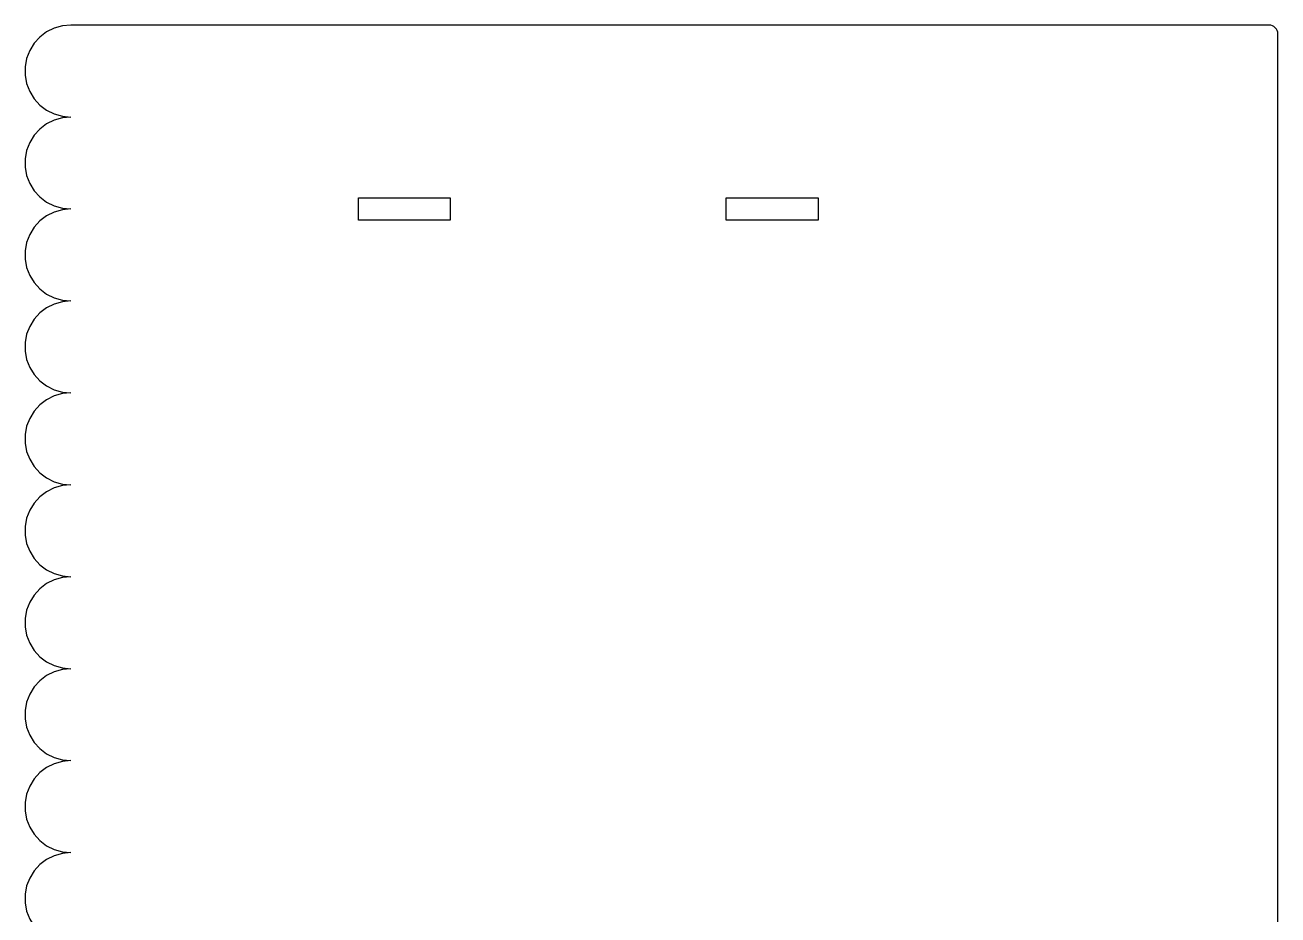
# Model space of a CAD drawing. Header units: centimetres. Extents: x -35.6 to 32.3, y -20.2 to 20.8.
# Drawn here: x -35.63 to -7.7, y 0.94 to 20.78 of the extents above; entities that cross this region are included whole.
import ezdxf

# ---------------------------------------------------------------- set-up
doc = ezdxf.new("R2010")
doc.units = ezdxf.units.CM
doc.header["$MEASUREMENT"] = 0
doc.layers.add('Capa 1', color=7, linetype='Continuous')

msp = doc.modelspace()

# ---------------------------------------------------------------- linework, layer by layer
at = {"layer": 'Capa 1', "color": 1, "lineweight": 25}
for points, knots in [([(-34.60929, 20.78162), (-34.60929, 20.78162), (-34.79763, 20.76415), (-34.79763, 20.76415), (-34.79763, 20.76415), (-34.79763, 20.76415), (-34.97956, 20.7124), (-34.97956, 20.7124), (-34.97956, 20.7124), (-34.97956, 20.7124), (-35.14889, 20.62809), (-35.14889, 20.62809), (-35.14889, 20.62809), (-35.14889, 20.62809), (-35.29981, 20.51411), (-35.29981, 20.51411), (-35.29981, 20.51411), (-35.29981, 20.51411), (-35.42727, 20.3743), (-35.42727, 20.3743), (-35.42727, 20.3743), (-35.42727, 20.3743), (-35.52683, 20.2135), (-35.52683, 20.2135), (-35.52683, 20.2135), (-35.52683, 20.2135), (-35.59516, 20.03711), (-35.59516, 20.03711), (-35.59516, 20.03711), (-35.59516, 20.03711), (-35.62991, 19.8512), (-35.62991, 19.8512), (-35.62991, 19.8512), (-35.62991, 19.8512), (-35.62991, 19.66204), (-35.62991, 19.66204), (-35.62991, 19.66204), (-35.62991, 19.66204), (-35.59516, 19.47613), (-35.59516, 19.47613), (-35.59516, 19.47613), (-35.59516, 19.47613), (-35.52683, 19.29974), (-35.52683, 19.29974), (-35.52683, 19.29974), (-35.52683, 19.29974), (-35.42727, 19.13891), (-35.42727, 19.13891), (-35.42727, 19.13891), (-35.42727, 19.13891), (-35.29981, 18.99914), (-35.29981, 18.99914), (-35.29981, 18.99914), (-35.29981, 18.99914), (-35.14889, 18.88515), (-35.14889, 18.88515), (-35.14889, 18.88515), (-35.14889, 18.88515), (-34.97956, 18.80084), (-34.97956, 18.80084), (-34.97956, 18.80084), (-34.97956, 18.80084), (-34.79763, 18.74909), (-34.79763, 18.74909), (-34.79763, 18.74909), (-34.79763, 18.74909), (-34.60929, 18.73163), (-34.60929, 18.73163)], [0, 0, 0, 0, 0.05555556, 0.05555556, 0.05555556, 0.05555556, 0.11111111, 0.11111111, 0.11111111, 0.11111111, 0.16666667, 0.16666667, 0.16666667, 0.16666667, 0.22222222, 0.22222222, 0.22222222, 0.22222222, 0.27777778, 0.27777778, 0.27777778, 0.27777778, 0.33333333, 0.33333333, 0.33333333, 0.33333333, 0.38888889, 0.38888889, 0.38888889, 0.38888889, 0.44444444, 0.44444444, 0.44444444, 0.44444444, 0.5, 0.5, 0.5, 0.5, 0.55555556, 0.55555556, 0.55555556, 0.55555556, 0.61111111, 0.61111111, 0.61111111, 0.61111111, 0.66666667, 0.66666667, 0.66666667, 0.66666667, 0.72222222, 0.72222222, 0.72222222, 0.72222222, 0.77777778, 0.77777778, 0.77777778, 0.77777778, 0.83333333, 0.83333333, 0.83333333, 0.83333333, 0.88888889, 0.88888889, 0.88888889, 0.88888889, 1, 1, 1, 1]), ([(-7.70031, 20.58163), (-7.70031, 20.58163), (-7.70416, 20.62064), (-7.70416, 20.62064), (-7.70416, 20.62064), (-7.70416, 20.62064), (-7.71552, 20.65814), (-7.71552, 20.65814), (-7.71552, 20.65814), (-7.71552, 20.65814), (-7.734, 20.69272), (-7.734, 20.69272), (-7.734, 20.69272), (-7.734, 20.69272), (-7.75888, 20.72302), (-7.75888, 20.72302), (-7.75888, 20.72302), (-7.75888, 20.72302), (-7.78918, 20.74793), (-7.78918, 20.74793), (-7.78918, 20.74793), (-7.78918, 20.74793), (-7.82375, 20.76638), (-7.82375, 20.76638), (-7.82375, 20.76638), (-7.82375, 20.76638), (-7.86129, 20.77777), (-7.86129, 20.77777), (-7.86129, 20.77777), (-7.86129, 20.77777), (-7.9003, 20.78162), (-7.9003, 20.78162)], [0, 0, 0, 0, 0.11111111, 0.11111111, 0.11111111, 0.11111111, 0.22222222, 0.22222222, 0.22222222, 0.22222222, 0.33333333, 0.33333333, 0.33333333, 0.33333333, 0.44444444, 0.44444444, 0.44444444, 0.44444444, 0.55555556, 0.55555556, 0.55555556, 0.55555556, 0.66666667, 0.66666667, 0.66666667, 0.66666667, 0.77777778, 0.77777778, 0.77777778, 0.77777778, 1, 1, 1, 1]), ([(-34.60929, 18.73163), (-34.60929, 18.73163), (-34.79763, 18.71416), (-34.79763, 18.71416), (-34.79763, 18.71416), (-34.79763, 18.71416), (-34.97956, 18.66241), (-34.97956, 18.66241), (-34.97956, 18.66241), (-34.97956, 18.66241), (-35.14889, 18.5781), (-35.14889, 18.5781), (-35.14889, 18.5781), (-35.14889, 18.5781), (-35.29981, 18.46411), (-35.29981, 18.46411), (-35.29981, 18.46411), (-35.29981, 18.46411), (-35.42727, 18.32431), (-35.42727, 18.32431), (-35.42727, 18.32431), (-35.42727, 18.32431), (-35.52683, 18.16351), (-35.52683, 18.16351), (-35.52683, 18.16351), (-35.52683, 18.16351), (-35.59516, 17.98712), (-35.59516, 17.98712), (-35.59516, 17.98712), (-35.59516, 17.98712), (-35.62991, 17.80121), (-35.62991, 17.80121), (-35.62991, 17.80121), (-35.62991, 17.80121), (-35.62991, 17.61205), (-35.62991, 17.61205), (-35.62991, 17.61205), (-35.62991, 17.61205), (-35.59516, 17.4261), (-35.59516, 17.4261), (-35.59516, 17.4261), (-35.59516, 17.4261), (-35.52683, 17.24975), (-35.52683, 17.24975), (-35.52683, 17.24975), (-35.52683, 17.24975), (-35.42727, 17.08892), (-35.42727, 17.08892), (-35.42727, 17.08892), (-35.42727, 17.08892), (-35.29981, 16.94914), (-35.29981, 16.94914), (-35.29981, 16.94914), (-35.29981, 16.94914), (-35.14889, 16.83513), (-35.14889, 16.83513), (-35.14889, 16.83513), (-35.14889, 16.83513), (-34.97956, 16.75085), (-34.97956, 16.75085), (-34.97956, 16.75085), (-34.97956, 16.75085), (-34.79763, 16.69906), (-34.79763, 16.69906), (-34.79763, 16.69906), (-34.79763, 16.69906), (-34.60929, 16.68163), (-34.60929, 16.68163)], [0, 0, 0, 0, 0.05555556, 0.05555556, 0.05555556, 0.05555556, 0.11111111, 0.11111111, 0.11111111, 0.11111111, 0.16666667, 0.16666667, 0.16666667, 0.16666667, 0.22222222, 0.22222222, 0.22222222, 0.22222222, 0.27777778, 0.27777778, 0.27777778, 0.27777778, 0.33333333, 0.33333333, 0.33333333, 0.33333333, 0.38888889, 0.38888889, 0.38888889, 0.38888889, 0.44444444, 0.44444444, 0.44444444, 0.44444444, 0.5, 0.5, 0.5, 0.5, 0.55555556, 0.55555556, 0.55555556, 0.55555556, 0.61111111, 0.61111111, 0.61111111, 0.61111111, 0.66666667, 0.66666667, 0.66666667, 0.66666667, 0.72222222, 0.72222222, 0.72222222, 0.72222222, 0.77777778, 0.77777778, 0.77777778, 0.77777778, 0.83333333, 0.83333333, 0.83333333, 0.83333333, 0.88888889, 0.88888889, 0.88888889, 0.88888889, 1, 1, 1, 1]), ([(-34.60929, 16.68163), (-34.60929, 16.68163), (-34.79763, 16.66417), (-34.79763, 16.66417), (-34.79763, 16.66417), (-34.79763, 16.66417), (-34.97956, 16.61242), (-34.97956, 16.61242), (-34.97956, 16.61242), (-34.97956, 16.61242), (-35.14889, 16.52807), (-35.14889, 16.52807), (-35.14889, 16.52807), (-35.14889, 16.52807), (-35.29981, 16.41409), (-35.29981, 16.41409), (-35.29981, 16.41409), (-35.29981, 16.41409), (-35.42727, 16.27432), (-35.42727, 16.27432), (-35.42727, 16.27432), (-35.42727, 16.27432), (-35.52683, 16.11348), (-35.52683, 16.11348), (-35.52683, 16.11348), (-35.52683, 16.11348), (-35.59516, 15.93713), (-35.59516, 15.93713), (-35.59516, 15.93713), (-35.59516, 15.93713), (-35.62991, 15.75118), (-35.62991, 15.75118), (-35.62991, 15.75118), (-35.62991, 15.75118), (-35.62991, 15.56206), (-35.62991, 15.56206), (-35.62991, 15.56206), (-35.62991, 15.56206), (-35.59516, 15.37611), (-35.59516, 15.37611), (-35.59516, 15.37611), (-35.59516, 15.37611), (-35.52683, 15.19972), (-35.52683, 15.19972), (-35.52683, 15.19972), (-35.52683, 15.19972), (-35.42727, 15.03892), (-35.42727, 15.03892), (-35.42727, 15.03892), (-35.42727, 15.03892), (-35.29981, 14.89912), (-35.29981, 14.89912), (-35.29981, 14.89912), (-35.29981, 14.89912), (-35.14889, 14.78514), (-35.14889, 14.78514), (-35.14889, 14.78514), (-35.14889, 14.78514), (-34.97956, 14.70082), (-34.97956, 14.70082), (-34.97956, 14.70082), (-34.97956, 14.70082), (-34.79763, 14.64907), (-34.79763, 14.64907), (-34.79763, 14.64907), (-34.79763, 14.64907), (-34.60929, 14.63161), (-34.60929, 14.63161)], [0, 0, 0, 0, 0.05555556, 0.05555556, 0.05555556, 0.05555556, 0.11111111, 0.11111111, 0.11111111, 0.11111111, 0.16666667, 0.16666667, 0.16666667, 0.16666667, 0.22222222, 0.22222222, 0.22222222, 0.22222222, 0.27777778, 0.27777778, 0.27777778, 0.27777778, 0.33333333, 0.33333333, 0.33333333, 0.33333333, 0.38888889, 0.38888889, 0.38888889, 0.38888889, 0.44444444, 0.44444444, 0.44444444, 0.44444444, 0.5, 0.5, 0.5, 0.5, 0.55555556, 0.55555556, 0.55555556, 0.55555556, 0.61111111, 0.61111111, 0.61111111, 0.61111111, 0.66666667, 0.66666667, 0.66666667, 0.66666667, 0.72222222, 0.72222222, 0.72222222, 0.72222222, 0.77777778, 0.77777778, 0.77777778, 0.77777778, 0.83333333, 0.83333333, 0.83333333, 0.83333333, 0.88888889, 0.88888889, 0.88888889, 0.88888889, 1, 1, 1, 1]), ([(-34.60929, 14.63161), (-34.60929, 14.63161), (-34.79763, 14.61418), (-34.79763, 14.61418), (-34.79763, 14.61418), (-34.79763, 14.61418), (-34.97956, 14.56239), (-34.97956, 14.56239), (-34.97956, 14.56239), (-34.97956, 14.56239), (-35.14889, 14.47808), (-35.14889, 14.47808), (-35.14889, 14.47808), (-35.14889, 14.47808), (-35.29981, 14.3641), (-35.29981, 14.3641), (-35.29981, 14.3641), (-35.29981, 14.3641), (-35.42727, 14.22432), (-35.42727, 14.22432), (-35.42727, 14.22432), (-35.42727, 14.22432), (-35.52683, 14.06349), (-35.52683, 14.06349), (-35.52683, 14.06349), (-35.52683, 14.06349), (-35.59516, 13.8871), (-35.59516, 13.8871), (-35.59516, 13.8871), (-35.59516, 13.8871), (-35.62991, 13.70119), (-35.62991, 13.70119), (-35.62991, 13.70119), (-35.62991, 13.70119), (-35.62991, 13.51203), (-35.62991, 13.51203), (-35.62991, 13.51203), (-35.62991, 13.51203), (-35.59516, 13.32612), (-35.59516, 13.32612), (-35.59516, 13.32612), (-35.59516, 13.32612), (-35.52683, 13.14973), (-35.52683, 13.14973), (-35.52683, 13.14973), (-35.52683, 13.14973), (-35.42727, 12.98893), (-35.42727, 12.98893), (-35.42727, 12.98893), (-35.42727, 12.98893), (-35.29981, 12.84913), (-35.29981, 12.84913), (-35.29981, 12.84913), (-35.29981, 12.84913), (-35.14889, 12.73514), (-35.14889, 12.73514), (-35.14889, 12.73514), (-35.14889, 12.73514), (-34.97956, 12.65083), (-34.97956, 12.65083), (-34.97956, 12.65083), (-34.97956, 12.65083), (-34.79763, 12.59908), (-34.79763, 12.59908), (-34.79763, 12.59908), (-34.79763, 12.59908), (-34.60929, 12.58161), (-34.60929, 12.58161)], [0, 0, 0, 0, 0.05555556, 0.05555556, 0.05555556, 0.05555556, 0.11111111, 0.11111111, 0.11111111, 0.11111111, 0.16666667, 0.16666667, 0.16666667, 0.16666667, 0.22222222, 0.22222222, 0.22222222, 0.22222222, 0.27777778, 0.27777778, 0.27777778, 0.27777778, 0.33333333, 0.33333333, 0.33333333, 0.33333333, 0.38888889, 0.38888889, 0.38888889, 0.38888889, 0.44444444, 0.44444444, 0.44444444, 0.44444444, 0.5, 0.5, 0.5, 0.5, 0.55555556, 0.55555556, 0.55555556, 0.55555556, 0.61111111, 0.61111111, 0.61111111, 0.61111111, 0.66666667, 0.66666667, 0.66666667, 0.66666667, 0.72222222, 0.72222222, 0.72222222, 0.72222222, 0.77777778, 0.77777778, 0.77777778, 0.77777778, 0.83333333, 0.83333333, 0.83333333, 0.83333333, 0.88888889, 0.88888889, 0.88888889, 0.88888889, 1, 1, 1, 1]), ([(-34.60929, 12.58161), (-34.60929, 12.58161), (-34.79763, 12.56415), (-34.79763, 12.56415), (-34.79763, 12.56415), (-34.79763, 12.56415), (-34.97956, 12.5124), (-34.97956, 12.5124), (-34.97956, 12.5124), (-34.97956, 12.5124), (-35.14889, 12.42809), (-35.14889, 12.42809), (-35.14889, 12.42809), (-35.14889, 12.42809), (-35.29981, 12.3141), (-35.29981, 12.3141), (-35.29981, 12.3141), (-35.29981, 12.3141), (-35.42727, 12.17433), (-35.42727, 12.17433), (-35.42727, 12.17433), (-35.42727, 12.17433), (-35.52683, 12.0135), (-35.52683, 12.0135), (-35.52683, 12.0135), (-35.52683, 12.0135), (-35.59516, 11.83711), (-35.59516, 11.83711), (-35.59516, 11.83711), (-35.59516, 11.83711), (-35.62991, 11.6512), (-35.62991, 11.6512), (-35.62991, 11.6512), (-35.62991, 11.6512), (-35.62991, 11.46204), (-35.62991, 11.46204), (-35.62991, 11.46204), (-35.62991, 11.46204), (-35.59516, 11.27613), (-35.59516, 11.27613), (-35.59516, 11.27613), (-35.59516, 11.27613), (-35.52683, 11.09974), (-35.52683, 11.09974), (-35.52683, 11.09974), (-35.52683, 11.09974), (-35.42727, 10.93891), (-35.42727, 10.93891), (-35.42727, 10.93891), (-35.42727, 10.93891), (-35.29981, 10.79913), (-35.29981, 10.79913), (-35.29981, 10.79913), (-35.29981, 10.79913), (-35.14889, 10.68515), (-35.14889, 10.68515), (-35.14889, 10.68515), (-35.14889, 10.68515), (-34.97956, 10.60084), (-34.97956, 10.60084), (-34.97956, 10.60084), (-34.97956, 10.60084), (-34.79763, 10.54909), (-34.79763, 10.54909), (-34.79763, 10.54909), (-34.79763, 10.54909), (-34.60929, 10.53162), (-34.60929, 10.53162)], [0, 0, 0, 0, 0.05555556, 0.05555556, 0.05555556, 0.05555556, 0.11111111, 0.11111111, 0.11111111, 0.11111111, 0.16666667, 0.16666667, 0.16666667, 0.16666667, 0.22222222, 0.22222222, 0.22222222, 0.22222222, 0.27777778, 0.27777778, 0.27777778, 0.27777778, 0.33333333, 0.33333333, 0.33333333, 0.33333333, 0.38888889, 0.38888889, 0.38888889, 0.38888889, 0.44444444, 0.44444444, 0.44444444, 0.44444444, 0.5, 0.5, 0.5, 0.5, 0.55555556, 0.55555556, 0.55555556, 0.55555556, 0.61111111, 0.61111111, 0.61111111, 0.61111111, 0.66666667, 0.66666667, 0.66666667, 0.66666667, 0.72222222, 0.72222222, 0.72222222, 0.72222222, 0.77777778, 0.77777778, 0.77777778, 0.77777778, 0.83333333, 0.83333333, 0.83333333, 0.83333333, 0.88888889, 0.88888889, 0.88888889, 0.88888889, 1, 1, 1, 1]), ([(-34.60929, 10.53162), (-34.60929, 10.53162), (-34.79763, 10.51416), (-34.79763, 10.51416), (-34.79763, 10.51416), (-34.79763, 10.51416), (-34.97956, 10.46241), (-34.97956, 10.46241), (-34.97956, 10.46241), (-34.97956, 10.46241), (-35.14889, 10.37809), (-35.14889, 10.37809), (-35.14889, 10.37809), (-35.14889, 10.37809), (-35.29981, 10.26411), (-35.29981, 10.26411), (-35.29981, 10.26411), (-35.29981, 10.26411), (-35.42727, 10.12431), (-35.42727, 10.12431), (-35.42727, 10.12431), (-35.42727, 10.12431), (-35.52683, 9.96351), (-35.52683, 9.96351), (-35.52683, 9.96351), (-35.52683, 9.96351), (-35.59516, 9.78712), (-35.59516, 9.78712), (-35.59516, 9.78712), (-35.59516, 9.78712), (-35.62991, 9.60121), (-35.62991, 9.60121), (-35.62991, 9.60121), (-35.62991, 9.60121), (-35.62991, 9.41205), (-35.62991, 9.41205), (-35.62991, 9.41205), (-35.62991, 9.41205), (-35.59516, 9.2261), (-35.59516, 9.2261), (-35.59516, 9.2261), (-35.59516, 9.2261), (-35.52683, 9.04974), (-35.52683, 9.04974), (-35.52683, 9.04974), (-35.52683, 9.04974), (-35.42727, 8.88891), (-35.42727, 8.88891), (-35.42727, 8.88891), (-35.42727, 8.88891), (-35.29981, 8.74914), (-35.29981, 8.74914), (-35.29981, 8.74914), (-35.29981, 8.74914), (-35.14889, 8.63516), (-35.14889, 8.63516), (-35.14889, 8.63516), (-35.14889, 8.63516), (-34.97956, 8.55085), (-34.97956, 8.55085), (-34.97956, 8.55085), (-34.97956, 8.55085), (-34.79763, 8.49906), (-34.79763, 8.49906), (-34.79763, 8.49906), (-34.79763, 8.49906), (-34.60929, 8.48163), (-34.60929, 8.48163)], [0, 0, 0, 0, 0.05555556, 0.05555556, 0.05555556, 0.05555556, 0.11111111, 0.11111111, 0.11111111, 0.11111111, 0.16666667, 0.16666667, 0.16666667, 0.16666667, 0.22222222, 0.22222222, 0.22222222, 0.22222222, 0.27777778, 0.27777778, 0.27777778, 0.27777778, 0.33333333, 0.33333333, 0.33333333, 0.33333333, 0.38888889, 0.38888889, 0.38888889, 0.38888889, 0.44444444, 0.44444444, 0.44444444, 0.44444444, 0.5, 0.5, 0.5, 0.5, 0.55555556, 0.55555556, 0.55555556, 0.55555556, 0.61111111, 0.61111111, 0.61111111, 0.61111111, 0.66666667, 0.66666667, 0.66666667, 0.66666667, 0.72222222, 0.72222222, 0.72222222, 0.72222222, 0.77777778, 0.77777778, 0.77777778, 0.77777778, 0.83333333, 0.83333333, 0.83333333, 0.83333333, 0.88888889, 0.88888889, 0.88888889, 0.88888889, 1, 1, 1, 1]), ([(-34.60929, 8.48163), (-34.60929, 8.48163), (-34.79763, 8.46417), (-34.79763, 8.46417), (-34.79763, 8.46417), (-34.79763, 8.46417), (-34.97956, 8.41242), (-34.97956, 8.41242), (-34.97956, 8.41242), (-34.97956, 8.41242), (-35.14889, 8.3281), (-35.14889, 8.3281), (-35.14889, 8.3281), (-35.14889, 8.3281), (-35.29981, 8.21408), (-35.29981, 8.21408), (-35.29981, 8.21408), (-35.29981, 8.21408), (-35.42727, 8.07431), (-35.42727, 8.07431), (-35.42727, 8.07431), (-35.42727, 8.07431), (-35.52683, 7.91348), (-35.52683, 7.91348), (-35.52683, 7.91348), (-35.52683, 7.91348), (-35.59516, 7.73713), (-35.59516, 7.73713), (-35.59516, 7.73713), (-35.59516, 7.73713), (-35.62991, 7.55118), (-35.62991, 7.55118), (-35.62991, 7.55118), (-35.62991, 7.55118), (-35.62991, 7.36206), (-35.62991, 7.36206), (-35.62991, 7.36206), (-35.62991, 7.36206), (-35.59516, 7.17611), (-35.59516, 7.17611), (-35.59516, 7.17611), (-35.59516, 7.17611), (-35.52683, 6.99972), (-35.52683, 6.99972), (-35.52683, 6.99972), (-35.52683, 6.99972), (-35.42727, 6.83892), (-35.42727, 6.83892), (-35.42727, 6.83892), (-35.42727, 6.83892), (-35.29981, 6.69912), (-35.29981, 6.69912), (-35.29981, 6.69912), (-35.29981, 6.69912), (-35.14889, 6.58513), (-35.14889, 6.58513), (-35.14889, 6.58513), (-35.14889, 6.58513), (-34.97956, 6.50082), (-34.97956, 6.50082), (-34.97956, 6.50082), (-34.97956, 6.50082), (-34.79763, 6.44907), (-34.79763, 6.44907), (-34.79763, 6.44907), (-34.79763, 6.44907), (-34.60929, 6.4316), (-34.60929, 6.4316)], [0, 0, 0, 0, 0.05555556, 0.05555556, 0.05555556, 0.05555556, 0.11111111, 0.11111111, 0.11111111, 0.11111111, 0.16666667, 0.16666667, 0.16666667, 0.16666667, 0.22222222, 0.22222222, 0.22222222, 0.22222222, 0.27777778, 0.27777778, 0.27777778, 0.27777778, 0.33333333, 0.33333333, 0.33333333, 0.33333333, 0.38888889, 0.38888889, 0.38888889, 0.38888889, 0.44444444, 0.44444444, 0.44444444, 0.44444444, 0.5, 0.5, 0.5, 0.5, 0.55555556, 0.55555556, 0.55555556, 0.55555556, 0.61111111, 0.61111111, 0.61111111, 0.61111111, 0.66666667, 0.66666667, 0.66666667, 0.66666667, 0.72222222, 0.72222222, 0.72222222, 0.72222222, 0.77777778, 0.77777778, 0.77777778, 0.77777778, 0.83333333, 0.83333333, 0.83333333, 0.83333333, 0.88888889, 0.88888889, 0.88888889, 0.88888889, 1, 1, 1, 1]), ([(-34.60929, 6.4316), (-34.60929, 6.4316), (-34.79763, 6.41418), (-34.79763, 6.41418), (-34.79763, 6.41418), (-34.79763, 6.41418), (-34.97956, 6.36239), (-34.97956, 6.36239), (-34.97956, 6.36239), (-34.97956, 6.36239), (-35.14889, 6.27808), (-35.14889, 6.27808), (-35.14889, 6.27808), (-35.14889, 6.27808), (-35.29981, 6.16409), (-35.29981, 6.16409), (-35.29981, 6.16409), (-35.29981, 6.16409), (-35.42727, 6.02432), (-35.42727, 6.02432), (-35.42727, 6.02432), (-35.42727, 6.02432), (-35.52683, 5.86349), (-35.52683, 5.86349), (-35.52683, 5.86349), (-35.52683, 5.86349), (-35.59516, 5.68714), (-35.59516, 5.68714), (-35.59516, 5.68714), (-35.59516, 5.68714), (-35.62991, 5.50119), (-35.62991, 5.50119), (-35.62991, 5.50119), (-35.62991, 5.50119), (-35.62991, 5.31203), (-35.62991, 5.31203), (-35.62991, 5.31203), (-35.62991, 5.31203), (-35.59516, 5.12612), (-35.59516, 5.12612), (-35.59516, 5.12612), (-35.59516, 5.12612), (-35.52683, 4.94973), (-35.52683, 4.94973), (-35.52683, 4.94973), (-35.52683, 4.94973), (-35.42727, 4.78893), (-35.42727, 4.78893), (-35.42727, 4.78893), (-35.42727, 4.78893), (-35.29981, 4.64912), (-35.29981, 4.64912), (-35.29981, 4.64912), (-35.29981, 4.64912), (-35.14889, 4.53514), (-35.14889, 4.53514), (-35.14889, 4.53514), (-35.14889, 4.53514), (-34.97956, 4.45083), (-34.97956, 4.45083), (-34.97956, 4.45083), (-34.97956, 4.45083), (-34.79763, 4.39908), (-34.79763, 4.39908), (-34.79763, 4.39908), (-34.79763, 4.39908), (-34.60929, 4.38161), (-34.60929, 4.38161)], [0, 0, 0, 0, 0.05555556, 0.05555556, 0.05555556, 0.05555556, 0.11111111, 0.11111111, 0.11111111, 0.11111111, 0.16666667, 0.16666667, 0.16666667, 0.16666667, 0.22222222, 0.22222222, 0.22222222, 0.22222222, 0.27777778, 0.27777778, 0.27777778, 0.27777778, 0.33333333, 0.33333333, 0.33333333, 0.33333333, 0.38888889, 0.38888889, 0.38888889, 0.38888889, 0.44444444, 0.44444444, 0.44444444, 0.44444444, 0.5, 0.5, 0.5, 0.5, 0.55555556, 0.55555556, 0.55555556, 0.55555556, 0.61111111, 0.61111111, 0.61111111, 0.61111111, 0.66666667, 0.66666667, 0.66666667, 0.66666667, 0.72222222, 0.72222222, 0.72222222, 0.72222222, 0.77777778, 0.77777778, 0.77777778, 0.77777778, 0.83333333, 0.83333333, 0.83333333, 0.83333333, 0.88888889, 0.88888889, 0.88888889, 0.88888889, 1, 1, 1, 1]), ([(-34.60929, 4.38161), (-34.60929, 4.38161), (-34.79763, 4.36415), (-34.79763, 4.36415), (-34.79763, 4.36415), (-34.79763, 4.36415), (-34.97956, 4.3124), (-34.97956, 4.3124), (-34.97956, 4.3124), (-34.97956, 4.3124), (-35.14889, 4.22808), (-35.14889, 4.22808), (-35.14889, 4.22808), (-35.14889, 4.22808), (-35.29981, 4.1141), (-35.29981, 4.1141), (-35.29981, 4.1141), (-35.29981, 4.1141), (-35.42727, 3.97433), (-35.42727, 3.97433), (-35.42727, 3.97433), (-35.42727, 3.97433), (-35.52683, 3.8135), (-35.52683, 3.8135), (-35.52683, 3.8135), (-35.52683, 3.8135), (-35.59516, 3.63711), (-35.59516, 3.63711), (-35.59516, 3.63711), (-35.59516, 3.63711), (-35.62991, 3.4512), (-35.62991, 3.4512), (-35.62991, 3.4512), (-35.62991, 3.4512), (-35.62991, 3.26204), (-35.62991, 3.26204), (-35.62991, 3.26204), (-35.62991, 3.26204), (-35.59516, 3.07612), (-35.59516, 3.07612), (-35.59516, 3.07612), (-35.59516, 3.07612), (-35.52683, 2.89973), (-35.52683, 2.89973), (-35.52683, 2.89973), (-35.52683, 2.89973), (-35.42727, 2.7389), (-35.42727, 2.7389), (-35.42727, 2.7389), (-35.42727, 2.7389), (-35.29981, 2.59913), (-35.29981, 2.59913), (-35.29981, 2.59913), (-35.29981, 2.59913), (-35.14889, 2.48515), (-35.14889, 2.48515), (-35.14889, 2.48515), (-35.14889, 2.48515), (-34.97956, 2.40084), (-34.97956, 2.40084), (-34.97956, 2.40084), (-34.97956, 2.40084), (-34.79763, 2.34908), (-34.79763, 2.34908), (-34.79763, 2.34908), (-34.79763, 2.34908), (-34.60929, 2.33162), (-34.60929, 2.33162)], [0, 0, 0, 0, 0.05555556, 0.05555556, 0.05555556, 0.05555556, 0.11111111, 0.11111111, 0.11111111, 0.11111111, 0.16666667, 0.16666667, 0.16666667, 0.16666667, 0.22222222, 0.22222222, 0.22222222, 0.22222222, 0.27777778, 0.27777778, 0.27777778, 0.27777778, 0.33333333, 0.33333333, 0.33333333, 0.33333333, 0.38888889, 0.38888889, 0.38888889, 0.38888889, 0.44444444, 0.44444444, 0.44444444, 0.44444444, 0.5, 0.5, 0.5, 0.5, 0.55555556, 0.55555556, 0.55555556, 0.55555556, 0.61111111, 0.61111111, 0.61111111, 0.61111111, 0.66666667, 0.66666667, 0.66666667, 0.66666667, 0.72222222, 0.72222222, 0.72222222, 0.72222222, 0.77777778, 0.77777778, 0.77777778, 0.77777778, 0.83333333, 0.83333333, 0.83333333, 0.83333333, 0.88888889, 0.88888889, 0.88888889, 0.88888889, 1, 1, 1, 1]), ([(-34.60929, 2.33162), (-34.60929, 2.33162), (-34.79763, 2.31416), (-34.79763, 2.31416), (-34.79763, 2.31416), (-34.79763, 2.31416), (-34.97956, 2.26241), (-34.97956, 2.26241), (-34.97956, 2.26241), (-34.97956, 2.26241), (-35.14889, 2.17809), (-35.14889, 2.17809), (-35.14889, 2.17809), (-35.14889, 2.17809), (-35.29981, 2.06411), (-35.29981, 2.06411), (-35.29981, 2.06411), (-35.29981, 2.06411), (-35.42727, 1.9243), (-35.42727, 1.9243), (-35.42727, 1.9243), (-35.42727, 1.9243), (-35.52683, 1.76351), (-35.52683, 1.76351), (-35.52683, 1.76351), (-35.52683, 1.76351), (-35.59516, 1.58712), (-35.59516, 1.58712), (-35.59516, 1.58712), (-35.59516, 1.58712), (-35.62991, 1.40121), (-35.62991, 1.40121), (-35.62991, 1.40121), (-35.62991, 1.40121), (-35.62991, 1.21205), (-35.62991, 1.21205), (-35.62991, 1.21205), (-35.62991, 1.21205), (-35.59516, 1.0261), (-35.59516, 1.0261), (-35.59516, 1.0261), (-35.59516, 1.0261), (-35.52683, 0.84974), (-35.52683, 0.84974), (-35.52683, 0.84974), (-35.52683, 0.84974), (-35.42727, 0.68891), (-35.42727, 0.68891), (-35.42727, 0.68891), (-35.42727, 0.68891), (-35.29981, 0.54914), (-35.29981, 0.54914), (-35.29981, 0.54914), (-35.29981, 0.54914), (-35.14889, 0.43516), (-35.14889, 0.43516), (-35.14889, 0.43516), (-35.14889, 0.43516), (-34.97956, 0.35084), (-34.97956, 0.35084), (-34.97956, 0.35084), (-34.97956, 0.35084), (-34.79763, 0.29906), (-34.79763, 0.29906), (-34.79763, 0.29906), (-34.79763, 0.29906), (-34.60929, 0.28163), (-34.60929, 0.28163)], [0, 0, 0, 0, 0.05555556, 0.05555556, 0.05555556, 0.05555556, 0.11111111, 0.11111111, 0.11111111, 0.11111111, 0.16666667, 0.16666667, 0.16666667, 0.16666667, 0.22222222, 0.22222222, 0.22222222, 0.22222222, 0.27777778, 0.27777778, 0.27777778, 0.27777778, 0.33333333, 0.33333333, 0.33333333, 0.33333333, 0.38888889, 0.38888889, 0.38888889, 0.38888889, 0.44444444, 0.44444444, 0.44444444, 0.44444444, 0.5, 0.5, 0.5, 0.5, 0.55555556, 0.55555556, 0.55555556, 0.55555556, 0.61111111, 0.61111111, 0.61111111, 0.61111111, 0.66666667, 0.66666667, 0.66666667, 0.66666667, 0.72222222, 0.72222222, 0.72222222, 0.72222222, 0.77777778, 0.77777778, 0.77777778, 0.77777778, 0.83333333, 0.83333333, 0.83333333, 0.83333333, 0.88888889, 0.88888889, 0.88888889, 0.88888889, 1, 1, 1, 1])]:
    msp.add_open_spline(points, degree=3, knots=knots, dxfattribs=at)
for points in [[(-7.9003, 20.78162), (-7.9003, 20.78162), (-34.60929, 20.78162), (-34.60929, 20.78162)], [(-7.70031, -20.01837), (-7.70031, -20.01837), (-7.70031, 20.58163), (-7.70031, 20.58163)], [(-28.2003, 16.43162), (-28.2003, 16.43162), (-28.2003, 16.93161), (-28.2003, 16.93161)], [(-28.2003, 16.93161), (-28.2003, 16.93161), (-26.15031, 16.93161), (-26.15031, 16.93161)], [(-26.15031, 16.93161), (-26.15031, 16.93161), (-26.15031, 16.43162), (-26.15031, 16.43162)], [(-20.0003, 16.43162), (-20.0003, 16.43162), (-20.0003, 16.93161), (-20.0003, 16.93161)], [(-20.0003, 16.93161), (-20.0003, 16.93161), (-17.95031, 16.93161), (-17.95031, 16.93161)], [(-17.95031, 16.93161), (-17.95031, 16.93161), (-17.95031, 16.43162), (-17.95031, 16.43162)], [(-26.15031, 16.43162), (-26.15031, 16.43162), (-28.2003, 16.43162), (-28.2003, 16.43162)], [(-17.95031, 16.43162), (-17.95031, 16.43162), (-20.0003, 16.43162), (-20.0003, 16.43162)]]:
    msp.add_open_spline(points, degree=3, dxfattribs=at)

doc.saveas('drawing.dxf')
